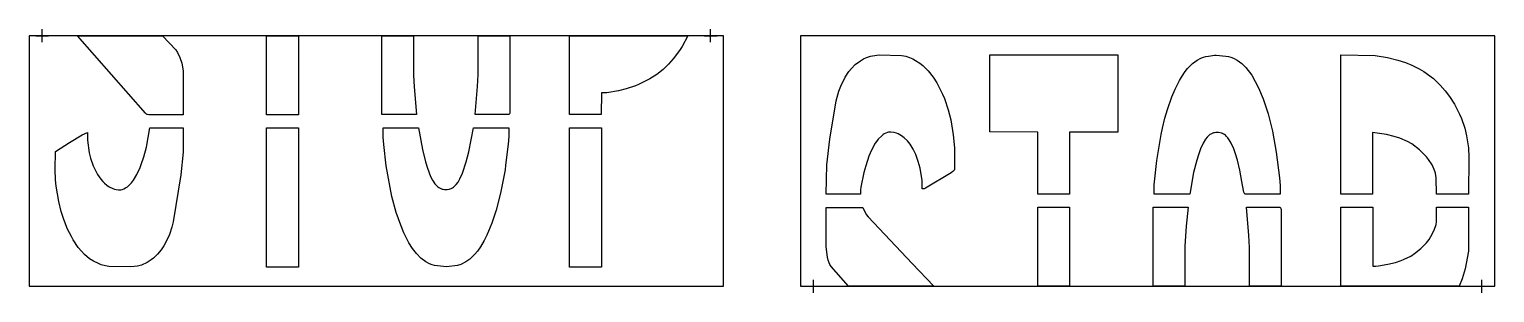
# Model space of a CAD drawing. Header units: inches. Extents: x 0 to 228, y -1 to 40.
import ezdxf

# ---------------------------------------------------------------- set-up
doc = ezdxf.new("R2010")
doc.units = ezdxf.units.IN
doc.header["$MEASUREMENT"] = 0
doc.layers.add('CUT', color=1, linetype='Continuous')
doc.layers.add('REG', color=5, linetype='Continuous')

msp = doc.modelspace()

# ---------------------------------------------------------------- linework, layer by layer
at = {"layer": 'CUT'}
for points in [[(0, 0), (108, 0), (108, 39), (0, 39)], [(18.29, 26.73), (18.28, 26.74), (18.24, 26.78), (18.1, 26.92), (7.48, 39), (20.71, 39), (22.79, 36.78), (23.07, 36.38), (23.44, 35.63), (23.75, 34.73), (23.95, 33.51), (23.95, 26.71), (18.58, 26.71), (18.38, 26.72), (18.32, 26.72), (18.31, 26.72), (18.3, 26.72), (18.3, 26.73)], [(41.87, 26.71), (36.92, 26.71), (36.92, 39), (41.87, 39)], [(59.79, 32.88), (59.89, 31.02), (60.26, 26.72), (54.85, 26.72), (54.85, 39), (59.79, 39)], [(74.79, 27.37), (74.77, 27.11), (74.74, 26.94), (74.67, 26.72), (69.35, 26.72), (69.75, 31.12), (69.84, 32.97), (69.84, 39), (74.79, 39)], [(89.88, 30.13), (89.02, 30.09), (88.99, 26.72), (84.07, 26.72), (84.07, 39), (102.46, 39), (102.44, 38.96), (101.57, 37.3), (101.17, 36.7), (100.17, 35.4), (99.43, 34.55), (98.63, 33.76), (97.65, 32.98), (96.57, 32.29), (94.81, 31.41), (94.31, 31.21), (92.85, 30.72), (91.68, 30.43)], [(120, 0), (228, 0), (228, 39), (120, 39)], [(143.92, 18.11), (143.9, 18.08), (143.84, 18.01), (143.7, 17.86), (143.41, 17.66), (139.44, 15.28), (139.22, 15.18), (139.12, 15.16), (139.05, 15.15), (138.92, 15.15), (138.9, 16.47), (138.6, 18.37), (138.3, 19.44), (137.91, 20.53), (137.52, 21.32), (137.03, 22.11), (136.64, 22.62), (136.12, 23.11), (135.73, 23.41), (135.2, 23.71), (134.91, 23.84), (134.58, 23.92), (134.03, 23.99), (133.81, 23.99), (133.69, 23.97), (133.52, 23.93), (133.26, 23.83), (133.03, 23.72), (132.87, 23.62), (132.62, 23.43), (132.08, 22.91), (131.49, 22.1), (130.81, 20.73), (130.61, 20.23), (130.13, 18.76), (129.83, 17.69), (129.38, 15.45), (129.34, 14.99), (129.34, 14.36), (124, 14.36), (124.09, 18.91), (124.57, 22.91), (125.55, 28.86), (125.95, 30.37), (126.25, 31.15), (126.93, 32.54), (127.52, 33.43), (127.91, 33.92), (128.51, 34.53), (129.3, 35.11), (129.79, 35.4), (130.28, 35.6), (130.88, 35.8), (131.21, 35.88), (132.25, 36), (135.69, 35.91), (136.05, 35.88), (136.38, 35.8), (136.97, 35.6), (137.49, 35.38), (137.87, 35.16), (138.56, 34.71), (139.04, 34.34), (139.85, 33.53), (140.61, 32.55), (141.2, 31.68), (142.08, 29.9), (142.37, 29.22), (142.96, 27.45), (143.36, 25.89), (143.75, 23.59), (143.95, 21.54), (143.95, 18.43), (143.94, 18.22), (143.94, 18.16), (143.93, 18.14), (143.93, 18.13), (143.93, 18.12)], [(156.93, 14.36), (156.93, 24.01), (149.43, 24.04), (149.43, 36), (169.37, 36), (169.37, 24.01), (161.87, 24.01), (161.85, 14.36)], [(191.96, 29.2), (192.74, 26.86), (193.43, 24.13), (194.02, 20.86), (194.5, 16.86), (194.6, 15.69), (194.6, 14.35), (189.11, 14.35), (189.03, 14.53), (188.98, 14.67), (188.92, 14.91), (188.68, 16.32), (188.37, 18.08), (187.98, 19.64), (187.69, 20.62), (187.39, 21.41), (187, 22.29), (186.7, 22.8), (186.49, 23.1), (186.29, 23.32), (186.1, 23.5), (185.97, 23.61), (185.82, 23.7), (185.66, 23.77), (185.49, 23.83), (185.31, 23.87), (185.03, 23.92), (184.61, 23.92), (184.39, 23.9), (184.25, 23.87), (184.05, 23.8), (183.82, 23.69), (183.69, 23.61), (183.51, 23.47), (183.26, 23.22), (183.01, 22.89), (182.63, 22.29), (182.24, 21.4), (181.95, 20.62), (181.66, 19.64), (181.16, 17.69), (180.55, 14.35), (175.04, 14.35), (175.04, 15.79), (175.43, 19.59), (176.11, 23.64), (176.31, 24.62), (176.7, 26.18), (177.09, 27.54), (177.78, 29.5), (178.27, 30.68), (178.95, 32.05), (179.25, 32.55), (179.83, 33.43), (180.22, 33.92), (180.98, 34.68), (181.69, 35.2), (182.29, 35.5), (182.68, 35.65), (183.05, 35.76), (183.49, 35.83), (184.39, 35.98), (184.45, 35.98), (184.65, 35.98), (186.15, 35.83), (186.59, 35.76), (186.96, 35.65), (187.34, 35.5), (187.93, 35.21), (188.66, 34.68), (189.29, 34.05), (190.19, 32.85), (191.27, 30.88)], [(223.92, 21.54), (224, 20.03), (223.92, 14.35), (218.97, 14.35), (218.89, 16.9), (218.85, 17.26), (218.77, 17.59), (218.57, 18.18), (218.27, 18.88), (217.72, 19.75), (217.41, 20.14), (216.31, 21.26), (215.11, 22.15), (214.42, 22.53), (213.24, 23.03), (212.36, 23.32), (211.19, 23.62), (209.01, 23.92), (209.01, 14.35), (204.07, 14.35), (204.07, 36), (209.39, 35.9), (211.34, 35.61), (212.95, 35.21), (214.12, 34.82), (215.11, 34.42), (216.27, 33.84), (216.96, 33.45), (218.47, 32.34), (219.53, 31.29), (220.29, 30.41), (220.98, 29.53), (221.77, 28.34), (222.54, 26.78), (222.83, 26.1), (223.33, 24.62), (223.63, 23.4)], [(12.35, 3.09), (11.86, 3.16), (11.2, 3.34), (10.74, 3.52), (9.99, 3.89), (9.39, 4.29), (8.61, 4.96), (8.11, 5.47), (7.62, 6.06), (6.84, 7.23), (6.54, 7.73), (5.96, 8.9), (5.37, 10.38), (4.98, 11.65), (4.58, 13.21), (4.19, 15.6), (4.09, 16.58), (4, 18.2), (4.09, 21), (6.27, 22.38), (8.23, 23.56), (9.04, 23.96), (9.04, 22.73), (9.33, 20.78), (9.54, 19.95), (9.94, 18.76), (10.62, 17.39), (11.11, 16.69), (11.42, 16.31), (11.7, 16.03), (12.04, 15.74), (12.41, 15.5), (13.01, 15.2), (13.24, 15.11), (13.51, 15.06), (13.9, 15.01), (14.13, 15.01), (14.26, 15.03), (14.43, 15.07), (14.69, 15.17), (14.99, 15.32), (15.16, 15.42), (15.26, 15.49), (15.88, 16.12), (16.19, 16.52), (16.73, 17.38), (17.23, 18.47), (17.43, 18.97), (17.82, 20.14), (18.22, 21.66), (18.76, 24.65), (23.95, 24.65), (23.95, 20.87), (23.56, 17.36), (22.39, 10.04), (22.18, 9.21), (21.8, 8.04), (21.3, 6.95), (20.92, 6.27), (20.52, 5.67), (19.95, 4.98), (19.34, 4.39), (18.95, 4.1), (18.35, 3.7), (17.45, 3.3), (16.83, 3.15), (15.79, 3.01)], [(41.87, 24.64), (41.87, 3), (36.92, 3), (36.92, 24.64)], [(65.31, 15.13), (65.49, 15.17), (65.66, 15.23), (65.83, 15.32), (66, 15.43), (66.17, 15.58), (66.43, 15.84), (66.71, 16.19), (67.01, 16.71), (67.4, 17.61), (67.98, 19.36), (68.38, 20.92), (69.13, 24.65), (74.6, 24.65), (74.6, 23.31), (74.5, 22.14), (74.11, 18.83), (74.02, 18.14), (73.33, 14.48), (72.64, 11.85), (71.96, 9.8), (71.18, 7.93), (70.79, 7.15), (70.19, 6.16), (69.71, 5.47), (69.32, 5), (68.87, 4.53), (68.53, 4.23), (67.94, 3.8), (67.13, 3.4), (66.62, 3.25), (64.91, 3.02), (63.49, 3.17), (63.05, 3.24), (62.68, 3.35), (62.29, 3.5), (61.71, 3.79), (60.91, 4.37), (60.22, 5.08), (59.64, 5.86), (59.05, 6.74), (58.27, 8.32), (57.78, 9.51), (57.09, 11.46), (56.4, 13.99), (55.52, 18.73), (55.14, 22.05), (55.04, 23.22), (55.04, 24.65), (60.53, 24.65), (61.16, 21.31), (61.66, 19.36), (61.95, 18.39), (62.44, 17.1), (62.74, 16.5), (63.1, 15.97), (63.33, 15.7), (63.54, 15.5), (63.74, 15.35), (64.05, 15.2), (64.25, 15.13), (64.39, 15.11), (64.61, 15.08), (65.03, 15.08)], [(89.01, 24.64), (89.01, 3), (84.07, 3), (84.07, 24.64)], [(124.76, 3.09), (124.58, 3.38), (124.47, 3.63), (124.3, 4.07), (124.19, 4.51), (124, 6.13), (124, 12.28), (129.67, 12.28), (130.22, 11.19), (130.51, 10.79), (137.36, 3.57), (140.71, 0), (127.48, 0)], [(161.87, 12.29), (161.87, 0), (156.92, 0), (156.92, 12.29)], [(180.29, 12.29), (179.99, 9.34), (179.79, 6.22), (179.79, 0), (174.85, 0), (174.85, 12.29)], [(194.76, 11.93), (194.79, 11.68), (194.79, 0), (189.84, 0), (189.84, 6.03), (189.75, 7.88), (189.38, 12.29), (194.64, 12.29), (194.73, 12.09)], [(204.07, 12.29), (209.02, 12.29), (209.02, 3.12), (209.52, 3.12), (209.93, 3.16), (211.39, 3.42), (212.56, 3.71), (213.43, 4), (213.94, 4.21), (214.93, 4.7), (215.51, 5.09), (216.5, 5.87), (217.39, 6.76), (217.78, 7.26), (218.08, 7.77), (218.57, 8.76), (218.87, 9.64), (218.94, 10.04), (218.97, 10.42), (218.97, 12.29), (223.92, 12.29), (223.92, 5.49), (223.43, 2.71), (222.94, 1.15), (222.46, 0), (204.07, 0)]]:
    msp.add_lwpolyline(points, close=True, dxfattribs=at)
at = {"layer": 'REG'}
for points in [[(1, 39), (3, 39)], [(2, 38), (2, 40)], [(105, 39), (107, 39)], [(106, 38), (106, 40)], [(121, 0), (123, 0)], [(122, -1), (122, 1)], [(225, 0), (227, 0)], [(226, -1), (226, 1)]]:
    msp.add_lwpolyline(points, dxfattribs=at)

doc.saveas('drawing.dxf')
